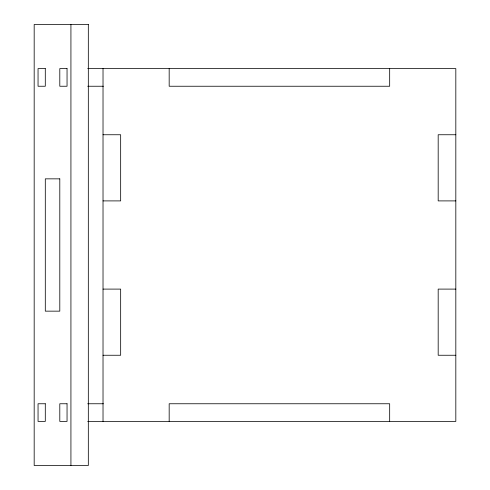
<?xml version="1.0" encoding="UTF-8"?>
<svg xmlns="http://www.w3.org/2000/svg" width="490" height="490" viewBox="0 0 490 490"><rect width="100%" height="100%" fill="white"/><g stroke="black" fill="none" stroke-linecap="round" stroke-linejoin="round"><path stroke-width="0.73" d="M87.698 68.6L455.823 68.6L455.823 421.4L87.698 421.4M87.698 86.24L103.421 86.24M103.022 134.75L120.663 134.75L120.663 200.9L103.022 200.9M455.823 134.75L438.183 134.75L438.183 200.9L455.823 200.9M103.022 289.1L120.663 289.1L120.663 355.25L103.022 355.25M455.823 289.1L438.183 289.1L438.183 355.25L455.823 355.25M87.698 403.76L103.421 403.76M389.673 68.6L389.673 86.24L169.173 86.24L169.173 68.6M389.673 421.4L389.673 403.76L169.173 403.76L169.173 421.4M103.022 68.6L103.022 421.4M70.928 24.5L70.928 465.5M88.323 24.5L34.178 24.5L34.178 465.5L88.323 465.5L88.323 24.5M45.294 68.6L38.049 68.6L38.049 86.24L45.294 86.24L45.294 68.6M67.044 68.6L59.798 68.6L59.798 86.24L67.044 86.24L67.044 68.6M59.798 178.85L45.3 178.85L45.3 311.15L59.798 311.15L59.798 178.85M45.294 403.76L38.049 403.76L38.049 421.4L45.294 421.4L45.294 403.76M67.044 403.76L59.798 403.76L59.798 421.4L67.044 421.4L67.044 403.76"/></g></svg>
